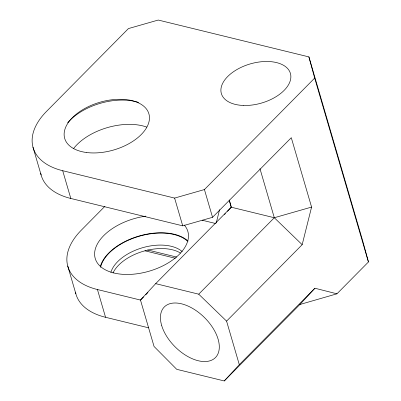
<?xml version="1.0" encoding="UTF-8"?>
<svg xmlns="http://www.w3.org/2000/svg" width="401" height="401" viewBox="0 0 401 401"><rect width="100%" height="100%" fill="white"/><g stroke="black" fill="none" stroke-linecap="round" stroke-linejoin="round"><path stroke-width="0.6" d="M216.234 223.021L219.573 209.678M311.582 207.081L274.309 217.738L231.267 207.212L155.668 283.647L140.485 300.063L154.054 346.469L176.726 369.326L224.249 380.95L239.307 364.664L226.575 321.121L302.174 244.685L311.582 207.081L291.291 137.693L212.545 217.312L182.726 225.838L70.812 198.465A76.756 43.473 -16.3 0 1 40.707 173.242M224.52 214.51L225.362 213.598M227.472 211.317L231.267 207.212L229.342 200.149M224.249 380.95L299.848 304.514L314.905 288.229L336.945 293.813L368.444 261.968L362.669 240.775L308.9 56.902L158.245 20.05L128.43 28.576L46.531 111.383A76.756 43.473 -16.3 0 0 62.696 170.711L70.812 198.465M104.902 206.32L81.278 230.209A76.756 43.473 -16.3 0 0 97.443 289.537L105.558 317.291L148.606 327.817M62.696 170.711L174.61 198.084L204.43 189.558L314.675 78.09L308.9 56.902M143.563 296.956L140.485 300.063L97.443 289.537M145.763 294.73L147.959 292.509M155.668 283.647L198.716 294.174L274.309 217.738L259.968 168.691M239.307 364.664L314.905 288.229M299.848 304.514L336.945 293.813M202.109 220.209L215.477 223.482M147.613 249.963L176.786 257.101M145.007 250.82L175.392 258.254M274.309 217.738L302.174 244.685M198.716 294.174L226.575 321.121M314.675 78.09L368.444 261.968M229.166 200.034L231.267 207.212M204.43 189.558L212.545 217.312M174.61 198.084L182.726 225.838M32.997 147.227L41.118 174.981M67.749 266.053L75.864 293.808M105.558 317.291A76.756 43.473 -16.3 0 1 75.578 292.655M184.249 225.041A48.245 27.328 -16.3 0 1 153.342 269.853A48.245 27.328 -16.3 0 1 94.756 256.254A48.245 27.328 -16.3 0 1 145.894 216.139M100.25 266.876A48.245 27.328 -16.3 0 1 138.866 236.089A48.245 27.328 -16.3 0 1 188.064 241.106M100.561 267.307A47.804 27.078 -16.3 0 1 138.24 236.535A47.804 27.078 -16.3 0 1 187.372 241.016M110.876 272.359A39.473 22.361 -16.3 0 1 142.47 247.743A39.473 22.361 -16.3 0 1 182.244 251.607M112.987 272.966A39.473 22.361 -16.3 0 1 143.252 251.282A39.473 22.361 -16.3 0 1 180.535 253.071M73.689 148.41A48.245 27.328 -16.3 0 1 146.741 127.082M67.664 122.796A48.245 27.328 -16.3 0 1 138.571 102.43M161.633 325.371A35.965 20.737 44.7 0 0 211.197 360.369A35.965 20.737 44.7 0 0 196.786 311.091A35.965 20.737 44.7 0 0 161.633 325.371M86.38 152.49A43.859 24.842 -16.3 0 0 149.453 117.242A43.859 24.842 -16.3 0 0 84.546 108.631A43.859 24.842 -16.3 0 0 86.38 152.49M243.232 105.453A35.965 20.371 -16.3 0 0 290.459 73.594A35.965 20.371 -16.3 0 0 233.953 71.408A35.965 20.371 -16.3 0 0 243.232 105.453"/></g></svg>
